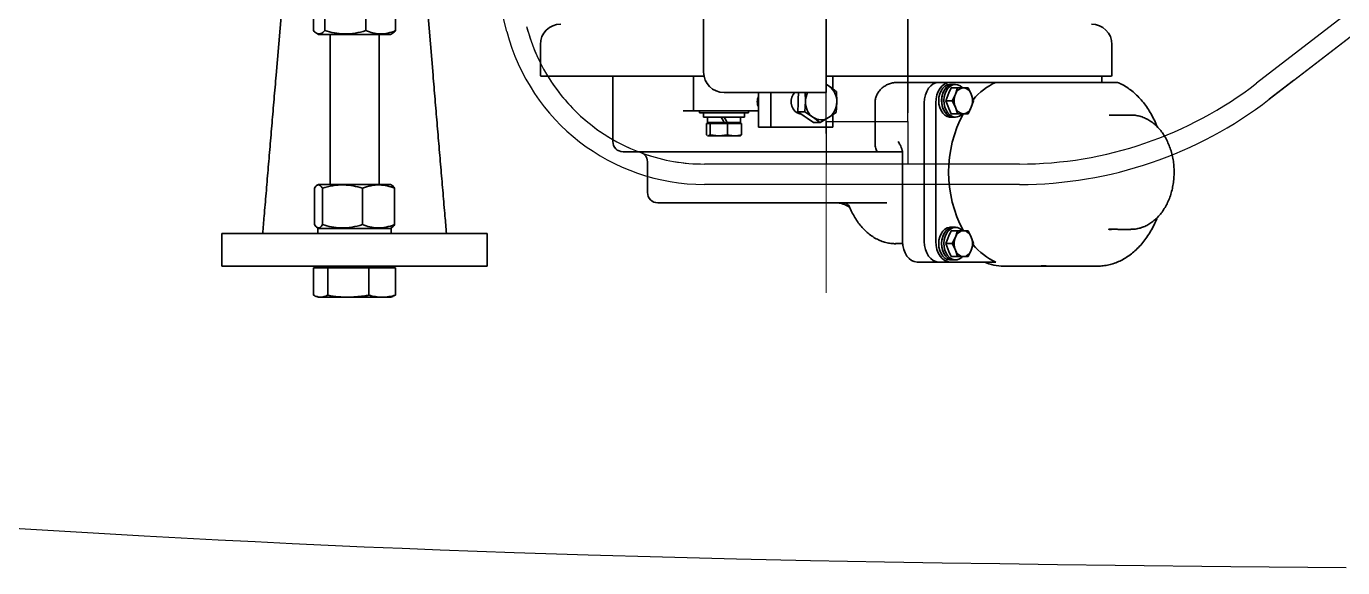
# Model space of a CAD drawing. Extents: x 39751 to 116307, y -36149 to -14965.
# Drawn here: x 44354 to 44999, y -20974 to -20709 of the extents above; entities that cross this region are included whole.
import ezdxf

# ---------------------------------------------------------------- set-up
doc = ezdxf.new("R2010")
doc.units = 0
doc.header["$LTSCALE"] = 1500
doc.linetypes.add('CENTER', pattern=[1.32, 1.2, -0.05, 0.02, -0.05])
doc.linetypes.add('DASHED', pattern=[0.35, 0.3, -0.05])
doc.layers.add('01-粗实线', color=7, linetype='Continuous', lineweight=35)
doc.layers.add('05-中心线', color=1, linetype='CENTER', lineweight=18)

# ---------------------------------------------------------------- blocks, each defined once
blk = doc.blocks.new('A$C24265A49')
at = {"color": 7}
for p, q in [((391.79, 30.84), (391.79, 386)), ((431.79, 30.84), (431.79, 386)), ((431.79, 386), (431.79, 35)), ((832.68, 227.17), (602.68, 49.6)), ((608.79, 41.69), (838.79, 219.25)), ((620.66, 50.85), (838.79, 219.25))]:
    blk.add_line(p, q, dxfattribs=at)
at = {"color": 7, "linetype": 'DASHED'}
blk.add_line((391.79, 30.84), (391.79, 386), dxfattribs=at)
at = {"color": 7, "ltscale": 0.416402}
blk.add_line((235.38, 74.92), (193.6, 236.16), dxfattribs=at)
at = {"color": 7, "ltscale": 0.037503}
blk.add_line((620.66, 50.85), (608.79, 41.69), dxfattribs=at)
at = {"color": 7, "ltscale": 0.01}
blk.add_line((431.79, 31), (431.79, 35), dxfattribs=at)
at = {"color": 7, "ltscale": 0.052099}
blk.add_line((391.79, 30.84), (391.79, 10), dxfattribs=at)
at = {"color": 7, "ltscale": 0.1}
blk.add_line((391.79, 30.84), (431.79, 30.84), dxfattribs=at)
at = {"color": 7, "ltscale": 0.014599}
blk.add_line((391.79, 25), (391.79, 30.84), dxfattribs=at)
at = {"color": 7, "ltscale": 0.052083}
blk.add_line((431.79, 30.84), (431.79, 10.01), dxfattribs=at)
at = {"color": 7, "ltscale": 0.385937}
for p, q in [((486.56, 10), (332.19, 10)), ((486.56, 0), (332.19, 0))]:
    blk.add_line(p, q, dxfattribs=at)
at = {"color": 7, "ltscale": 0.111499}
blk.add_line((376.79, 10), (332.19, 10), dxfattribs=at)
at = {"color": 7, "linetype": 'DASHED', "ltscale": 0.022917}
blk.add_line((431.79, 10.01), (431.79, 10), dxfattribs=at)
at = {"color": 7}
for centre, radius, start, end in [((332.19, 100), 90, 194.52415, 270), ((332.19, 100), 100, 194.52415, 270), ((486.56, 200), 190, 270, 307.66814), ((486.56, 200), 200, 270, 307.66814)]:
    blk.add_arc(centre, radius, start, end, dxfattribs=at)
at = {"color": 7, "linetype": 'DASHED'}
blk.add_arc((332.19, 100), 90, 194.52415, 270, dxfattribs=at)
blk = doc.blocks.new('A$C4F9C0831')
at = {"layer": '01-粗实线'}
for p, q in [((1443.26, 108.68), (1446.7, 149.22)), ((1461.58, 130.54), (1461.58, 148.39)), ((1467.13, 130.54), (1467.13, 148.39)), ((1487.25, 130.54), (1487.25, 148.39)), ((1501.82, 130.54), (1501.82, 148.39)), ((1516.7, 149.22), (1520.13, 108.68)), ((1652.7, 110.22), (1652.7, 140.22)), ((1712.7, 140.22), (1712.7, 100.22)), ((1463.02, 129.32), (1464.07, 128.72)), ((1499.32, 128.72), (1500.37, 129.32)), ((1499.32, 128.72), (1464.07, 128.72)), ((1469.7, 128.72), (1469.7, 55.22)), ((1493.7, 55.22), (1493.7, 128.72)), ((1572.7, 123.72), (1572.7, 110.22)), ((1852.7, 110.22), (1852.7, 123.72)), ((1597.43, 108.22), (1572.9, 108.22)), ((1647.6, 108.22), (1597.43, 108.22)), ((1608.2, 108.22), (1608.2, 76.22)), ((1652.9, 108.22), (1647.6, 108.22)), ((1647.7, 91.22), (1647.7, 108.22)), ((1721.63, 108.22), (1712.7, 108.22)), ((1714.21, 103.29), (1712.83, 104.22)), ((1715.91, 102.02), (1715.91, 108.22)), ((1775.43, 108.22), (1721.63, 108.22)), ((1747.57, 105.22), (1767.85, 105.22)), ((1773.51, 105.22), (1767.85, 105.22)), ((1795.84, 105.22), (1773.51, 105.22)), ((1774.92, 104.22), (1773.51, 104.22)), ((1776.05, 104.22), (1774.92, 104.22)), ((1852.49, 108.22), (1775.43, 108.22)), ((1836.15, 105.22), (1795.84, 105.22)), ((1847.7, 105.22), (1847.7, 108.22)), ((1855.65, 105.08), (1855.4, 105.18)), ((1712.7, 100.22), (1662.7, 100.22)), ((1679.59, 83.22), (1679.59, 100.22)), ((1685.59, 83.22), (1685.59, 100.22)), ((1698.99, 94.98), (1699.02, 96.86)), ((1699.02, 96.86), (1699.09, 100.22)), ((1702.42, 100.22), (1702.55, 95.92)), ((1717.9, 95.51), (1717.75, 100.63)), ((1771.28, 96.22), (1772.3, 98.71)), ((1772.3, 98.71), (1772.86, 100.09)), ((1772.86, 100.09), (1773.88, 102.58)), ((1773.88, 102.58), (1777.06, 102.58)), ((1776.01, 99.4), (1774.46, 96.22)), ((1777.06, 102.58), (1776.01, 99.4)), ((1783.8, 99.4), (1782.25, 102.58)), ((1784.85, 96.22), (1783.8, 99.4)), ((1647.7, 91.22), (1642.74, 91.22)), ((1647.7, 91.22), (1670.2, 91.22)), ((1650.7, 91.22), (1650.7, 90.22)), ((1670.2, 91.22), (1679.59, 91.22)), ((1674.7, 90.22), (1674.7, 91.22)), ((1698.9, 90.8), (1698.99, 94.98)), ((1698.9, 90.8), (1702.19, 90.8)), ((1701.99, 88.63), (1698.9, 90.8)), ((1702.55, 95.92), (1702.19, 90.8)), ((1713.9, 87.94), (1717.54, 90.39)), ((1717.54, 90.39), (1717.9, 95.51)), ((1736.64, 95.22), (1736.64, 76.22)), ((1760.78, 95.22), (1760.78, 27.22)), ((1766.44, 95.22), (1766.44, 27.22)), ((1771.28, 96.22), (1774.46, 96.22)), ((1772.3, 93.72), (1771.28, 96.22)), ((1772.86, 92.34), (1772.3, 93.72)), ((1773.88, 89.85), (1772.86, 92.34)), ((1774.46, 96.22), (1776.01, 93.03)), ((1776.01, 93.03), (1777.06, 89.85)), ((1782.25, 89.85), (1783.8, 93.03)), ((1783.8, 93.03), (1784.85, 96.22)), ((1674.7, 90.22), (1650.7, 90.22)), ((1652.7, 90.22), (1652.7, 88.22)), ((1652.7, 88.22), (1662.87, 88.22)), ((1654.12, 85.02), (1654.12, 79.48)), ((1654.12, 85.02), (1654.8, 85.02)), ((1654.65, 88.22), (1654.65, 85.62)), ((1654.65, 85.62), (1662.7, 85.62)), ((1655.38, 85.62), (1654.78, 85.02)), ((1654.8, 85.02), (1655.14, 85.02)), ((1655.14, 85.02), (1655.82, 85.02)), ((1655.82, 85.02), (1655.82, 79.48)), ((1655.82, 85.02), (1659.27, 85.02)), ((1659.27, 85.02), (1660.95, 85.02)), ((1660.95, 85.02), (1664.4, 85.02)), ((1664.2, 85.62), (1662.7, 85.62)), ((1662.87, 88.22), (1672.7, 88.22)), ((1664.2, 85.62), (1670.75, 85.62)), ((1664.4, 85.02), (1664.4, 79.48)), ((1664.4, 85.02), (1667.16, 85.02)), ((1667.16, 85.02), (1668.51, 85.02)), ((1668.51, 85.02), (1671.27, 85.02)), ((1670.61, 85.02), (1670.01, 85.62)), ((1670.75, 85.62), (1670.75, 88.22)), ((1671.27, 85.02), (1671.27, 79.48)), ((1672.7, 88.22), (1672.7, 90.22)), ((1703.39, 87.65), (1701.99, 88.63)), ((1706.47, 85.48), (1703.39, 87.65)), ((1706.47, 85.48), (1709.77, 85.48)), ((1709.77, 85.48), (1713.9, 87.94)), ((1715.91, 83.22), (1715.91, 89.29)), ((1773.51, 88.22), (1774.92, 88.22)), ((1773.88, 89.85), (1777.06, 89.85)), ((1774.92, 88.22), (1776.05, 88.22)), ((1861.9, 89.22), (1851.29, 89.22)), ((1654.38, 79.34), (1654.12, 79.48)), ((1654.66, 79.1), (1654.83, 79.04)), ((1654.97, 79.04), (1654.69, 79.18)), ((1654.97, 79.04), (1654.83, 79.04)), ((1655.82, 79.48), (1654.97, 79.04)), ((1660.11, 79.04), (1654.97, 79.04)), ((1660.11, 79.04), (1655.82, 79.48)), ((1664.4, 79.48), (1660.11, 79.04)), ((1667.83, 79.04), (1660.11, 79.04)), ((1670.56, 79.04), (1667.83, 79.04)), ((1670.56, 79.04), (1670.73, 79.1)), ((1670.7, 79.18), (1671.27, 79.48)), ((1679.59, 83.22), (1685.59, 83.22)), ((1685.59, 83.22), (1715.91, 83.22)), ((1738.17, 71.22), (1613.2, 71.22)), ((1750.02, 71.22), (1738.17, 71.22)), ((1625.2, 66.22), (1625.2, 51.22)), ((1750.17, 27.22), (1750.17, 69.97)), ((1883.12, 60.07), (1883.15, 61.87)), ((1462.09, 35.54), (1462.09, 53.39)), ((1464.07, 55.22), (1463.38, 54.82)), ((1484.94, 55.22), (1464.07, 55.22)), ((1465.92, 35.54), (1465.92, 53.39)), ((1499.32, 55.22), (1484.94, 55.22)), ((1485.52, 35.54), (1485.52, 53.39)), ((1500.01, 54.82), (1499.32, 55.22)), ((1501.3, 35.54), (1501.3, 53.39)), ((1742.35, 46.22), (1630.2, 46.22)), ((1724.31, 43.69), (1724.57, 43.38)), ((1463.38, 34.11), (1464.07, 33.72)), ((1463.7, 33.72), (1463.7, 31.22)), ((1463.7, 33.72), (1499.7, 33.72)), ((1499.32, 33.72), (1500.01, 34.11)), ((1499.7, 31.22), (1499.7, 33.72)), ((1772.86, 30.09), (1773.88, 32.58)), ((1774.92, 34.22), (1773.51, 34.22)), ((1773.88, 32.58), (1777.06, 32.58)), ((1776.05, 34.22), (1774.92, 34.22)), ((1777.06, 32.58), (1776.01, 29.4)), ((1783.8, 29.4), (1782.25, 32.58)), ((1851.29, 33.22), (1852, 33.22)), ((1856.21, 33.22), (1861.9, 33.22)), ((1416.7, 31.22), (1416.7, 15.22)), ((1416.7, 31.22), (1422.85, 31.22)), ((1422.85, 31.22), (1458.83, 31.22)), ((1458.83, 31.22), (1504.56, 31.22)), ((1504.56, 31.22), (1540.55, 31.22)), ((1540.55, 31.22), (1546.7, 31.22)), ((1546.7, 15.22), (1546.7, 31.22)), ((1746.64, 26.22), (1750.21, 26.22)), ((1771.28, 26.22), (1772.3, 28.71)), ((1771.28, 26.22), (1774.46, 26.22)), ((1772.3, 23.72), (1771.28, 26.22)), ((1772.3, 28.71), (1772.86, 30.09)), ((1776.01, 29.4), (1774.46, 26.22)), ((1774.46, 26.22), (1776.01, 23.03)), ((1784.85, 26.22), (1783.8, 29.4)), ((1783.8, 23.03), (1784.85, 26.22)), ((1772.86, 22.34), (1772.3, 23.72)), ((1773.88, 19.85), (1772.86, 22.34)), ((1773.88, 19.85), (1777.06, 19.85)), ((1776.01, 23.03), (1777.06, 19.85)), ((1782.25, 19.85), (1783.8, 23.03)), ((1416.7, 15.22), (1422.85, 15.22)), ((1422.85, 15.22), (1458.83, 15.22)), ((1458.83, 15.22), (1504.56, 15.22)), ((1461.59, 14.41), (1461.59, 1)), ((1461.59, 14.41), (1468.52, 14.41)), ((1464.89, 15.22), (1464.09, 14.41)), ((1468.52, 14.41), (1468.52, 1)), ((1468.52, 14.41), (1488.62, 14.41)), ((1488.62, 14.41), (1488.62, 1)), ((1488.62, 14.41), (1501.8, 14.41)), ((1499.3, 14.41), (1498.5, 15.22)), ((1501.8, 14.41), (1501.8, 1)), ((1504.56, 15.22), (1540.55, 15.22)), ((1540.55, 15.22), (1546.7, 15.22)), ((1757.24, 17.22), (1767.85, 17.22)), ((1773.51, 17.22), (1767.85, 17.22)), ((1773.51, 18.22), (1774.92, 18.22)), ((1773.51, 17.22), (1795.84, 17.22)), ((1774.92, 18.22), (1776.05, 18.22)), ((1799.67, 15.22), (1818.77, 15.22)), ((1822.98, 15.22), (1845.63, 15.22)), ((1845.63, 15.22), (1845.41, 15.22)), ((1845.52, 15.24), (1846.63, 15.27)), ((1462.88, 0.41), (1464.01, 0)), ((1464.01, 0), (1465.06, 0)), ((1478.57, 0), (1465.06, 0)), ((1478.57, 0), (1495.21, 0)), ((1495.21, 0), (1499.39, 0)), ((1499.39, 0), (1500.51, 0.41)), ((1500.5, 0.45), (1501.8, 1))]:
    blk.add_line(p, q, dxfattribs=at)
at = {"layer": '01-粗实线', "flags": 128}
for points in [[(1714.21, 103.29), (1713.32, 103.82), (1712.7, 104.11)], [(1767.85, 105.22), (1766.47, 105.02), (1765.15, 104.45), (1763.92, 103.53), (1762.85, 102.29), (1761.97, 100.77), (1761.32, 99.04), (1760.92, 97.17), (1760.78, 95.22)], [(1767.85, 105.22), (1766.47, 105.02), (1765.15, 104.45), (1763.92, 103.53), (1762.85, 102.29), (1761.97, 100.77), (1761.32, 99.04), (1760.92, 97.17), (1760.78, 95.22)], [(1773.51, 105.22), (1772.13, 105.02), (1770.8, 104.45), (1769.58, 103.53), (1768.51, 102.29), (1767.63, 100.77), (1766.98, 99.04), (1766.57, 97.17), (1766.44, 95.22)], [(1773.51, 104.22), (1773.2, 104.2), (1771.99, 103.92), (1770.86, 103.28), (1769.85, 102.31), (1769, 101.06), (1768.37, 99.57), (1767.98, 97.93), (1767.85, 96.22)], [(1774.92, 88.22), (1774.46, 88.24), (1773.26, 88.57), (1772.14, 89.25), (1771.14, 90.26), (1770.33, 91.55), (1769.73, 93.05), (1769.37, 94.71), (1769.27, 96.43), (1769.43, 98.15), (1769.85, 99.77), (1770.51, 101.23), (1771.38, 102.45), (1772.41, 103.38), (1773.56, 103.98), (1774.77, 104.21), (1774.92, 104.22)], [(1774.92, 104.22), (1774.01, 104.11), (1772.83, 103.65), (1771.75, 102.84), (1770.82, 101.72), (1770.07, 100.34), (1769.56, 98.77), (1769.3, 97.08), (1769.3, 95.35), (1769.56, 93.66), (1770.07, 92.09), (1770.82, 90.71), (1771.75, 89.59), (1772.83, 88.78), (1774.01, 88.32), (1774.92, 88.22)], [(1779.36, 89.72), (1779.1, 89.47), (1778, 88.71), (1776.82, 88.29), (1775.59, 88.24), (1774.39, 88.57), (1773.27, 89.25), (1772.28, 90.26), (1771.46, 91.55), (1770.86, 93.05), (1770.5, 94.71), (1770.4, 96.43), (1770.56, 98.15), (1770.99, 99.77), (1771.64, 101.23), (1772.51, 102.45), (1773.54, 103.38), (1774.69, 103.98), (1775.9, 104.21), (1777.12, 104.07), (1778.29, 103.56), (1779.35, 102.71), (1779.37, 102.7)], [(1697.31, 100.22), (1696.55, 99.24), (1695.92, 97.92), (1695.59, 96.47), (1695.59, 94.96), (1695.92, 93.51), (1696.55, 92.19), (1697.44, 91.09), (1698.54, 90.29), (1699.78, 89.82), (1700.44, 89.73)], [(1767.85, 96.22), (1767.98, 94.5), (1768.37, 92.86), (1769, 91.37), (1769.85, 90.12), (1770.86, 89.15), (1771.99, 88.51), (1773.2, 88.23), (1773.51, 88.22)], [(1662.7, 85.62), (1662.19, 86.49), (1661.69, 87.35), (1661.2, 88.22)], [(1662.7, 88.22), (1663.2, 87.34), (1663.7, 86.48), (1664.2, 85.62)], [(1773.51, 34.22), (1773.2, 34.2), (1771.99, 33.92), (1770.86, 33.28), (1769.85, 32.31), (1769, 31.06), (1768.37, 29.57), (1767.98, 27.93), (1767.85, 26.22)], [(1774.92, 18.22), (1774.46, 18.24), (1773.26, 18.57), (1772.14, 19.25), (1771.14, 20.26), (1770.33, 21.55), (1769.73, 23.05), (1769.37, 24.71), (1769.27, 26.43), (1769.43, 28.15), (1769.85, 29.77), (1770.51, 31.23), (1771.38, 32.45), (1772.41, 33.38), (1773.56, 33.98), (1774.77, 34.21), (1774.92, 34.22)], [(1774.92, 34.22), (1774.62, 34.2), (1773.41, 33.92), (1772.27, 33.28), (1771.26, 32.31), (1770.42, 31.06), (1769.79, 29.57), (1769.4, 27.93), (1769.27, 26.22)], [(1779.36, 19.72), (1779.1, 19.47), (1778, 18.71), (1776.82, 18.29), (1775.59, 18.24), (1774.39, 18.57), (1773.27, 19.25), (1772.28, 20.26), (1771.46, 21.55), (1770.86, 23.05), (1770.5, 24.71), (1770.4, 26.43), (1770.56, 28.15), (1770.99, 29.77), (1771.64, 31.23), (1772.51, 32.45), (1773.54, 33.38), (1774.69, 33.98), (1775.9, 34.21), (1777.12, 34.07), (1778.29, 33.56), (1779.35, 32.71), (1779.37, 32.7)], [(1757.24, 17.22), (1755.86, 17.41), (1754.54, 17.98), (1753.32, 18.9), (1752.24, 20.14), (1751.37, 21.66), (1750.71, 23.39), (1750.31, 25.26), (1750.17, 27.22)], [(1760.78, 27.22), (1760.92, 25.26), (1761.32, 23.39), (1761.97, 21.66), (1762.85, 20.14), (1763.92, 18.9), (1765.15, 17.98), (1766.47, 17.41), (1767.85, 17.22)], [(1760.78, 27.22), (1760.92, 25.26), (1761.32, 23.39), (1761.97, 21.66), (1762.85, 20.14), (1763.92, 18.9), (1765.15, 17.98), (1766.47, 17.41), (1767.85, 17.22)], [(1766.44, 27.22), (1766.57, 25.26), (1766.98, 23.39), (1767.63, 21.66), (1768.51, 20.14), (1769.58, 18.9), (1770.8, 17.98), (1772.13, 17.41), (1773.51, 17.22)], [(1767.85, 26.22), (1767.98, 24.5), (1768.37, 22.86), (1769, 21.37), (1769.85, 20.12), (1770.86, 19.15), (1771.99, 18.51), (1773.2, 18.23), (1773.51, 18.22)], [(1769.27, 26.22), (1769.4, 24.5), (1769.79, 22.86), (1770.42, 21.37), (1771.26, 20.12), (1772.27, 19.15), (1773.41, 18.51), (1774.62, 18.23), (1774.92, 18.22)]]:
    blk.add_lwpolyline(points, dxfattribs=at)
at = {"layer": '01-粗实线'}
for centre, radius, start, end in [((1582.7, 123.72), 10, 90, 180), ((1842.7, 123.72), 10, 0, 90), ((1582.7, 110.22), 10, 180, 191.53696), ((1662.7, 110.22), 10, 180, 270), ((1842.7, 110.22), 10, 348.46304, 0), ((1708.66, 95.9), 9.25, 357.60736, 53.06851), ((1808.7, 76.65), 31.32, 114.23219, 140.14057), ((1685.77, 95.72), 6.79, 155.45597, 204.54403), ((1712.45, 95.75), 9.9, 153.22072, 179.03124), ((1784.06, 96.22), 8.65, 158.41904, 201.58096), ((1780.33, 98.08), 4.52, 95.39281, 163.07016), ((1779.48, 98.08), 4.52, 16.92962, 84.6072), ((1775.76, 96.22), 8.65, 338.41887, 21.58113), ((1711.79, 95.54), 9.25, 177.60736, 233.06851), ((1708.78, 95.47), 9.11, 304.18618, 0.21619), ((1780.33, 94.35), 4.52, 196.92984, 264.60719), ((1779.48, 94.35), 4.52, 275.3928, 343.07038), ((1710.22, 93.67), 6.82, 234.20273, 302.72162), ((1833.45, 61.22), 60.75, 151.81147, 208.23752), ((1613.2, 76.22), 5, 180, 270), ((1620.2, 66.22), 5, 0, 90), ((1630.2, 51.22), 5, 180, 270), ((1721.38, 43.22), 3, 21.58068, 89.99088), ((1780.33, 28.08), 4.52, 95.39238, 163.07059), ((1779.48, 28.08), 4.52, 16.92919, 84.60763), ((1784.06, 26.22), 8.65, 158.41893, 201.58107), ((1775.76, 26.22), 8.65, 338.41875, 21.58125), ((1780.33, 24.35), 4.52, 196.92941, 264.60762), ((1779.48, 24.35), 4.52, 275.39237, 343.07081), ((1808.89, 46.03), 31.63, 219.98922, 245.63985), ((1799.75, 39.1), 23.89, 246.38772, 269.80287)]:
    blk.add_arc(centre, radius, start, end, dxfattribs=at)
for points, knots in [([(1467.13, 130.54), (1466.8, 130.21), (1466.13, 129.55), (1464.99, 128.92), (1463.69, 128.88), (1462.51, 129.59), (1461.81, 130.3), (1461.58, 130.54)], [0, 0, 0, 0, 0.181733, 0.364997, 0.614237, 0.870198, 1, 1, 1, 1]), ([(1487.25, 130.54), (1485.5, 130.07), (1481.97, 129.14), (1476.74, 128.79), (1471.74, 129.3), (1468.67, 130.12), (1467.13, 130.54)], [0, 0, 0, 0, 0.26461, 0.534957, 0.765348, 1, 1, 1, 1]), ([(1501.82, 130.54), (1500.55, 130.07), (1498, 129.14), (1494.21, 128.79), (1490.59, 129.3), (1488.37, 130.12), (1487.25, 130.54)], [0, 0, 0, 0, 0.264609, 0.534957, 0.765348, 1, 1, 1, 1]), ([(1500.37, 129.37), (1500.52, 129.44), (1501.01, 129.69), (1501.49, 130.19), (1501.82, 130.54)], [0, 0, 0, 0, 0.304946, 1, 1, 1, 1]), ([(1436.7, 31.22), (1436.94, 34.04), (1437.49, 40.52), (1438.36, 50.88), (1439.32, 62.23), (1440.3, 73.72), (1441.28, 85.31), (1442.27, 96.97), (1442.93, 104.77), (1443.26, 108.68)], [0, 0, 0, 0, 0.1141875, 0.2616066, 0.4094544, 0.5568745, 0.7047211, 0.8521435, 1, 1, 1, 1]), ([(1520.13, 108.68), (1520.46, 104.78), (1521.12, 96.99), (1522.11, 85.34), (1523.09, 73.74), (1524.07, 62.26), (1525.03, 50.9), (1525.91, 40.55), (1526.46, 34.05), (1526.7, 31.22)], [0, 0, 0, 0, 0.147382, 0.295201, 0.442582, 0.590389, 0.73777, 0.885578, 1, 1, 1, 1]), ([(1717.75, 100.63), (1717.72, 100.65), (1716.63, 101.53), (1715.4, 102.42), (1714.21, 103.29)], [0, 0, 0, 0, 0.0269956, 1, 1, 1, 1]), ([(1747.57, 105.22), (1746.92, 105.18), (1745.61, 105.11), (1743.68, 104.58), (1741.84, 103.73), (1740.19, 102.58), (1738.76, 101.15), (1737.69, 99.55), (1736.98, 97.84), (1736.67, 96.39), (1736.64, 95.51), (1736.64, 95.22)], [0, 0, 0, 0, 0.122483, 0.248514, 0.370998, 0.497244, 0.615467, 0.738157, 0.841063, 0.948014, 1, 1, 1, 1]), ([(1836.15, 105.22), (1836.18, 105.22), (1836.3, 105.22), (1836.58, 105.22), (1837.14, 105.22), (1838.48, 105.22), (1840.96, 105.22), (1844.2, 105.22), (1847.96, 105.22), (1851.18, 105.22), (1853.79, 105.22), (1854.97, 105.22), (1855.42, 105.22), (1855.41, 105.22), (1855.41, 105.22)], [0, 0, 0, 0, 0.005619, 0.016386, 0.033508, 0.065195, 0.162844, 0.341101, 0.519985, 0.737257, 0.847668, 0.956899, 0.9936, 1, 1, 1, 1]), ([(1874.86, 83.49), (1874.66, 83.99), (1874.03, 85.63), (1872.75, 88.22), (1871.03, 91.25), (1869.12, 94.06), (1867.05, 96.65), (1864.82, 98.99), (1862.45, 101.07), (1859.96, 102.86), (1857.61, 104.25), (1856.05, 104.91), (1855.4, 105.19)], [0, 0, 0, 0, 0.049083, 0.158408, 0.26777, 0.377122, 0.486411, 0.595559, 0.704469, 0.813031, 0.921138, 1, 1, 1, 1]), ([(1779.91, 102.58), (1779.23, 102.58), (1778.32, 102.58), (1777.31, 102.58), (1777.06, 102.58)], [0, 0, 0, 0, 0.746933, 1, 1, 1, 1]), ([(1782.25, 102.58), (1782.23, 102.58), (1781.53, 102.58), (1780.71, 102.58), (1779.91, 102.58)], [0, 0, 0, 0, 0.0269961, 1, 1, 1, 1]), ([(1702.19, 90.8), (1702.55, 90.58), (1703.95, 89.7), (1705.25, 88.81), (1706.23, 88.14)], [0, 0, 0, 0, 0.253068, 1, 1, 1, 1]), ([(1706.23, 88.14), (1707.42, 87.27), (1708.64, 86.38), (1709.74, 85.51), (1709.77, 85.48)], [0, 0, 0, 0, 0.9730044, 1, 1, 1, 1]), ([(1777.06, 89.85), (1777.31, 89.85), (1778.32, 89.85), (1779.23, 89.85), (1779.91, 89.85)], [0, 0, 0, 0, 0.253067, 1, 1, 1, 1]), ([(1779.91, 89.85), (1780.71, 89.85), (1781.53, 89.85), (1782.23, 89.85), (1782.25, 89.85)], [0, 0, 0, 0, 0.9730039, 1, 1, 1, 1]), ([(1883.16, 61.22), (1883.15, 61.76), (1883.13, 63.3), (1882.91, 65.83), (1882.43, 68.77), (1881.7, 71.62), (1880.75, 74.37), (1879.58, 76.97), (1878.19, 79.4), (1876.6, 81.62), (1874.82, 83.6), (1872.88, 85.32), (1870.8, 86.75), (1868.62, 87.87), (1866.36, 88.66), (1864.1, 89.14), (1862.59, 89.18), (1861.86, 89.21)], [0, 0, 0, 0, 0.038025, 0.10771, 0.177501, 0.247408, 0.317455, 0.387643, 0.457931, 0.528193, 0.598249, 0.667862, 0.73677, 0.804757, 0.871722, 0.937722, 1, 1, 1, 1]), ([(1667.83, 79.04), (1666.97, 79.08), (1665.82, 79.15), (1664.68, 79.41), (1664.4, 79.48)], [0, 0, 0, 0, 0.746933, 1, 1, 1, 1]), ([(1671.27, 79.48), (1671.24, 79.47), (1670.11, 79.2), (1668.96, 79.12), (1667.83, 79.04)], [0, 0, 0, 0, 0.026997, 1, 1, 1, 1]), ([(1736.64, 76.22), (1736.65, 75.7), (1736.68, 74.69), (1736.9, 73.32), (1737.23, 72.19), (1737.66, 71.41), (1738, 71.22), (1738.17, 71.22), (1738.17, 71.22)], [0, 0, 0, 0, 0.180903, 0.361465, 0.550899, 0.76316, 0.998193, 1, 1, 1, 1]), ([(1748.05, 76.22), (1748.05, 76.21), (1748.34, 75.68), (1749.07, 74.34), (1749.98, 72.29), (1750.12, 70.61), (1750.17, 69.97)], [0, 0, 0, 0, 0.00201, 0.284072, 0.728437, 1, 1, 1, 1]), ([(1861.87, 33.24), (1862.5, 33.25), (1863.89, 33.27), (1866.01, 33.69), (1868.21, 34.4), (1870.33, 35.41), (1872.35, 36.71), (1874.26, 38.29), (1876.03, 40.13), (1877.64, 42.22), (1879.08, 44.53), (1880.32, 47.03), (1881.35, 49.7), (1882.16, 52.5), (1882.74, 55.4), (1883.1, 58.31), (1883.14, 60.26), (1883.16, 61.22)], [0, 0, 0, 0, 0.053267, 0.117961, 0.182741, 0.247958, 0.313877, 0.380647, 0.448282, 0.516675, 0.585649, 0.655006, 0.724576, 0.794227, 0.863889, 0.933547, 1, 1, 1, 1]), ([(1462.09, 53.39), (1462.32, 53.72), (1462.77, 54.38), (1463.56, 55.01), (1464.46, 55.05), (1465.27, 54.34), (1465.76, 53.63), (1465.92, 53.39)], [0, 0, 0, 0, 0.181733, 0.364997, 0.614237, 0.870197, 1, 1, 1, 1]), ([(1465.92, 53.39), (1467.62, 53.86), (1471.06, 54.79), (1476.16, 55.14), (1481.03, 54.63), (1484.02, 53.81), (1485.52, 53.39)], [0, 0, 0, 0, 0.2646095, 0.5349565, 0.7653475, 1, 1, 1, 1]), ([(1485.52, 53.39), (1486.89, 53.86), (1489.66, 54.79), (1493.76, 55.14), (1497.69, 54.63), (1500.09, 53.81), (1501.3, 53.39)], [0, 0, 0, 0, 0.264609, 0.534957, 0.765348, 1, 1, 1, 1]), ([(1501.3, 53.39), (1501.14, 53.64), (1500.72, 54.28), (1500.28, 54.58), (1500.01, 54.77)], [0, 0, 0, 0, 0.380899, 1, 1, 1, 1]), ([(1717.32, 46.22), (1717.62, 46.21), (1718.58, 46.19), (1720.16, 45.94), (1721.91, 45.39), (1723.26, 44.64), (1724.03, 44.05), (1724.29, 43.72), (1724.31, 43.7)], [0, 0, 0, 0, 0.119073, 0.378394, 0.622191, 0.834593, 0.987754, 1, 1, 1, 1]), ([(1724.18, 44.32), (1724.24, 44.15), (1724.69, 42.99), (1725.66, 40.95), (1727.17, 38.3), (1728.87, 35.85), (1730.74, 33.64), (1732.76, 31.68), (1734.91, 30), (1737.18, 28.6), (1739.53, 27.52), (1741.94, 26.74), (1744.39, 26.31), (1746.16, 26.16), (1747.09, 26.23), (1747.21, 26.24)], [0, 0, 0, 0, 0.015409, 0.104885, 0.194461, 0.28403, 0.373512, 0.46279, 0.551723, 0.640158, 0.72797, 0.815098, 0.901579, 0.987555, 1, 1, 1, 1]), ([(1845.39, 15.23), (1845.47, 15.22), (1846.47, 15.16), (1848.41, 15.34), (1851.17, 15.79), (1853.89, 16.58), (1856.55, 17.66), (1859.13, 19.05), (1861.63, 20.73), (1864.01, 22.68), (1866.27, 24.91), (1868.38, 27.39), (1870.34, 30.11), (1872.12, 33.04), (1873.67, 36.02), (1874.52, 38.08), (1874.91, 39.04)], [0, 0, 0, 0, 0.006418, 0.082433, 0.158412, 0.234481, 0.310776, 0.387393, 0.464383, 0.541746, 0.619446, 0.697423, 0.775608, 0.853938, 0.932355, 1, 1, 1, 1]), ([(1465.92, 35.54), (1465.76, 35.3), (1465.28, 34.6), (1464.47, 33.88), (1463.57, 33.91), (1462.78, 34.55), (1462.32, 35.21), (1462.09, 35.54)], [0, 0, 0, 0, 0.129803, 0.379353, 0.635001, 0.816593, 1, 1, 1, 1]), ([(1485.52, 35.54), (1483.82, 35.07), (1480.38, 34.14), (1475.29, 33.79), (1470.41, 34.3), (1467.43, 35.12), (1465.92, 35.54)], [0, 0, 0, 0, 0.26461, 0.534958, 0.765349, 1, 1, 1, 1]), ([(1501.3, 35.54), (1499.93, 35.07), (1497.16, 34.14), (1493.06, 33.79), (1489.14, 34.3), (1486.74, 35.12), (1485.52, 35.54)], [0, 0, 0, 0, 0.26461, 0.534958, 0.765349, 1, 1, 1, 1]), ([(1500.01, 34.17), (1500.28, 34.35), (1500.72, 34.65), (1501.14, 35.29), (1501.3, 35.54)], [0, 0, 0, 0, 0.61905, 1, 1, 1, 1]), ([(1779.91, 32.58), (1779.23, 32.58), (1778.32, 32.58), (1777.31, 32.58), (1777.06, 32.58)], [0, 0, 0, 0, 0.746933, 1, 1, 1, 1]), ([(1782.25, 32.58), (1782.23, 32.58), (1781.53, 32.58), (1780.71, 32.58), (1779.91, 32.58)], [0, 0, 0, 0, 0.0269961, 1, 1, 1, 1]), ([(1854.12, 33.3), (1854.01, 33.29), (1853.56, 33.27), (1852.79, 33.23), (1851.95, 33.21), (1851.36, 33.23), (1851.08, 33.28), (1851.14, 33.33), (1851.48, 33.37), (1851.85, 33.37), (1852, 33.38)], [0, 0, 0, 0, 0.048213, 0.191512, 0.334514, 0.476802, 0.619069, 0.762037, 0.905344, 1, 1, 1, 1]), ([(1852, 33.38), (1852.26, 33.37), (1852.78, 33.37), (1853.78, 33.31), (1854.79, 33.26), (1855.66, 33.22), (1856.05, 33.22), (1856.21, 33.22)], [0, 0, 0, 0, 0.214, 0.427968, 0.64271, 0.857964, 1, 1, 1, 1]), ([(1777.06, 19.85), (1777.31, 19.85), (1778.32, 19.85), (1779.23, 19.85), (1779.91, 19.85)], [0, 0, 0, 0, 0.253067, 1, 1, 1, 1]), ([(1779.91, 19.85), (1780.71, 19.85), (1781.53, 19.85), (1782.23, 19.85), (1782.25, 19.85)], [0, 0, 0, 0, 0.9730039, 1, 1, 1, 1]), ([(1820.89, 15.26), (1820.77, 15.26), (1820.31, 15.25), (1819.54, 15.22), (1818.71, 15.21), (1818.12, 15.22), (1817.84, 15.25), (1817.91, 15.29), (1818.26, 15.31), (1818.62, 15.31), (1818.76, 15.31)], [0, 0, 0, 0, 0.050751, 0.193887, 0.336907, 0.479663, 0.622418, 0.765436, 0.908573, 1, 1, 1, 1]), ([(1818.76, 15.31), (1819.02, 15.31), (1819.55, 15.31), (1820.55, 15.28), (1821.56, 15.24), (1822.43, 15.22), (1822.82, 15.22), (1822.98, 15.22)], [0, 0, 0, 0, 0.2145269, 0.4290434, 0.6438452, 0.8588357, 1, 1, 1, 1]), ([(1822.98, 15.22), (1822.91, 15.22), (1822.81, 15.21), (1822.65, 15.22), (1822.6, 15.22)], [0, 0, 0, 0, 0.669261, 1, 1, 1, 1]), ([(1465.06, 0), (1464.48, 0.05), (1463.31, 0.15), (1462.17, 0.71), (1461.59, 1)], [0, 0, 0, 0, 0.49778, 1, 1, 1, 1]), ([(1468.52, 1), (1467.95, 0.71), (1466.8, 0.15), (1465.64, 0.05), (1465.06, 0)], [0, 0, 0, 0, 0.498112, 1, 1, 1, 1]), ([(1478.57, 0), (1476.94, 0.05), (1473.66, 0.15), (1470.32, 0.67), (1468.61, 0.98), (1468.52, 1)], [0, 0, 0, 0, 0.484448, 0.97303, 1, 1, 1, 1]), ([(1488.62, 1), (1487.78, 0.85), (1484.46, 0.26), (1481.09, 0.11), (1478.57, 0)], [0, 0, 0, 0, 0.253068, 1, 1, 1, 1]), ([(1495.21, 0), (1494.11, 0.05), (1491.9, 0.15), (1489.72, 0.71), (1488.62, 1)], [0, 0, 0, 0, 0.497782, 1, 1, 1, 1]), ([(1501.8, 1), (1500.72, 0.71), (1498.53, 0.15), (1496.32, 0.05), (1495.21, 0)], [0, 0, 0, 0, 0.498113, 1, 1, 1, 1])]:
    blk.add_open_spline(points, degree=3, knots=knots, dxfattribs=at)
at = {"layer": '05-中心线', "ltscale": 0.3}
blk.add_line((1712.7, 483.43), (1712.7, 2.2), dxfattribs=at)

msp = doc.modelspace()

# ---------------------------------------------------------------- linework, layer by layer
at = {"color": 7}
msp.add_lwpolyline([(45000.47, -20973.67), (44943.88, -20973.2), (44887.28, -20972.61), (44859, -20972.26), (44830.71, -20971.87), (44802.5, -20971.44), (44774.29, -20970.96), (44738.06, -20970.26), (44701.83, -20969.46), (44665.49, -20968.55), (44629.16, -20967.52), (44592.85, -20966.35), (44556.54, -20965.05), (44538, -20964.32), (44519.45, -20963.55), (44501.75, -20962.78), (44484.04, -20961.97), (44465.94, -20961.1), (44447.85, -20960.18), (44411.67, -20958.25), (44375.48, -20956.18), (44339.3, -20953.98)], dxfattribs=at)

# ---------------------------------------------------------------- block references
for name, p in [('A$C4F9C0831', (43032.98, -20841.22)), ('A$C24265A49', (44353.89, -20786.01))]:
    msp.add_blockref(name, p)

doc.saveas('drawing.dxf')
